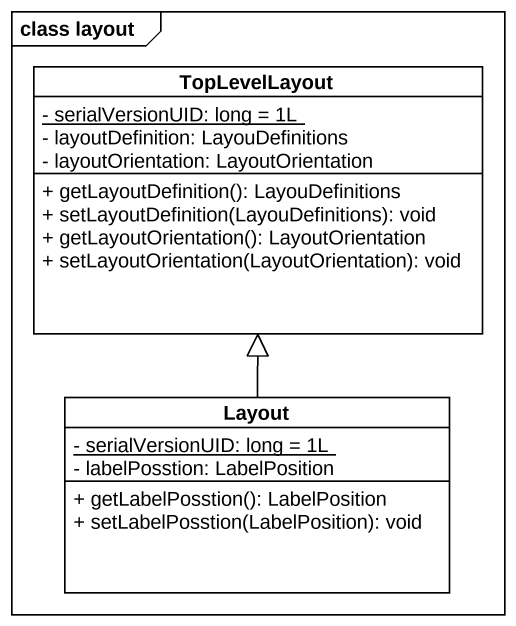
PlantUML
@startuml
mainframe class layout
hide circle
hide empty members
skinparam classAttributeIconSize 0
class TopLevelLayout {
  {static} - serialVersionUID: long = 1L
  - layoutDefinition: LayouDefinitions
  - layoutOrientation: LayoutOrientation
  + getLayoutDefinition(): LayouDefinitions
  + setLayoutDefinition(LayouDefinitions): void
  + getLayoutOrientation(): LayoutOrientation
  + setLayoutOrientation(LayoutOrientation): void
}
class Layout {
  {static} - serialVersionUID: long = 1L
  - labelPosstion: LabelPosition
  + getLabelPosstion(): LabelPosition
  + setLabelPosstion(LabelPosition): void
}
Layout -up-|> TopLevelLayout
@enduml
